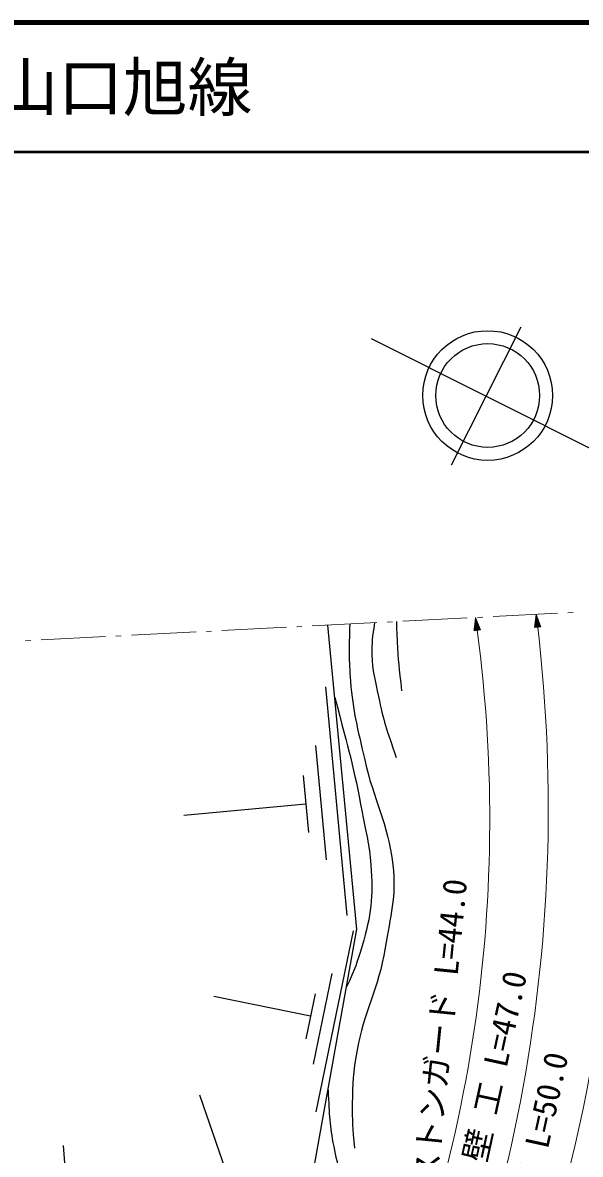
# Model space of a CAD drawing. Units: millimetres, scale not verified. Extents: x 40000 to 680000, y 20000 to 380000.
# Drawn here: x 248984 to 292108, y 292448 to 380000 of the extents above; entities that cross this region are included whole.
import ezdxf
from ezdxf.enums import TextEntityAlignment as Align

# ---------------------------------------------------------------- set-up
doc = ezdxf.new("R2010")
doc.units = ezdxf.units.MM
doc.header["$LTSCALE"] = 1000
for name, color, linetype, lineweight in [('M-BGD', 7, 'Continuous', 25), ('M-BGD-HTXT', 7, 'Continuous', 13), ('M-STR-HTXT', 7, 'Continuous', 13), ('M-TTL', 2, 'Continuous', 140), ('M-TTL-LINE', 7, 'Continuous', 50)]:
    doc.layers.add(name, color=color, linetype=linetype, lineweight=lineweight)
doc.layers.add('M-TTL-TXT', color=7, linetype='Continuous')
doc.styles.add('ＭＳ ゴシック', font='')
doc.styles.get('ＭＳ ゴシック').set_extended_font_data('MS Gothic')

msp = doc.modelspace()

# ---------------------------------------------------------------- linework, layer by layer
at = {"layer": 'M-BGD'}
for p, q in [((287511, 356436), (282114, 345776)), ((275938, 355558), (298277, 344335)), ((272405, 328609), (274056, 310931)), ((271639, 324079), (272465, 315240)), ((270667, 321759), (271080, 317340)), ((270874, 319550), (261445, 318669)), ((274542, 309736), (271655, 295749)), ((272888, 306432), (271444, 299438)), ((271594, 304876), (270872, 301379)), ((271233, 303127), (263774, 304667)), ((264692, 291203), (262695, 297031)), ((252505, 288509), (252141, 293124))]:
    msp.add_line(p, q, dxfattribs=at)
msp.add_lwpolyline([(241424, 272683), (246109, 286598), (260090, 287494), (271455, 291058), (274830, 309861), (272594, 333394)], dxfattribs=at)
for radius in [5016, 4013]:
    msp.add_circle((284944, 351154), radius, dxfattribs=at)
for points, knots in [([(276183, 333580), (276017, 332462), (275983, 332073), (275997, 331103), (276016, 329826), (276247, 329123), (276498, 327871), (276876, 325987), (277132, 325333), (277860, 323145)], [0, 0, 0, 0, 1, 1, 1, 2, 2, 2, 3, 3, 3, 3]), ([(277887, 333668), (277903, 332925), (277915, 332724), (277945, 332119), (278018, 330627), (278091, 330134), (278283, 328309)], [0, 0, 0, 0, 1, 1, 1, 2, 2, 2, 2]), ([(274285, 333482), (274202, 331433), (274210, 330782), (274337, 329059), (274512, 326686), (274889, 325384), (275405, 323060), (276125, 319818), (277220, 318146), (277606, 314847), (277899, 312340), (277406, 310906), (277013, 308413), (276507, 305195), (275372, 303578), (274812, 300369), (274543, 298826), (274490, 297939), (274475, 296372), (274463, 295021), (274496, 294530), (274643, 292919)], [0, 0, 0, 0, 1, 1, 1, 2, 2, 2, 3, 3, 3, 4, 4, 4, 5, 5, 5, 6, 6, 6, 7, 7, 7, 7]), ([(273125, 327799), (274224, 323580), (274588, 322420), (275235, 318911), (275527, 317329), (275789, 316452), (275913, 314847), (276102, 312393), (275934, 310942), (275235, 308582), (274858, 307308), (274688, 306790), (274029, 305402)], [0, 0, 0, 0, 1, 1, 1, 2, 2, 2, 3, 3, 3, 4, 4, 4, 4]), ([(272598, 297426), (272701, 295388), (272704, 294738), (273040, 293055), (273292, 291794), (273416, 291329), (273881, 289871)], [0, 0, 0, 0, 1, 1, 1, 2, 2, 2, 2])]:
    msp.add_open_spline(points, degree=3, knots=knots, dxfattribs=at)
at = {"layer": 'M-BGD-HTXT'}
for p, q in [((271380, 333331), (276373, 333589)), ((277172, 333631), (277571, 333651)), ((278370, 333693), (283364, 333950)), ((284162, 333992), (284562, 334012)), ((285361, 334054), (290354, 334312)), ((291153, 334353), (291553, 334374)), ((257398, 332609), (262392, 332867)), ((263190, 332908), (263590, 332929)), ((264389, 332970), (269382, 333228)), ((270181, 333269), (270581, 333290)), ((249209, 332186), (249609, 332207)), ((250408, 332248), (255401, 332506)), ((256200, 332547), (256599, 332568))]:
    msp.add_line(p, q, dxfattribs=at)
at = {"layer": 'M-STR-HTXT'}
for p, q in [((283992, 333983), (283886, 332958)), ((283950, 333573), (284035, 332979)), ((284084, 332986), (283971, 333778)), ((283992, 333983), (284381, 333028)), ((283992, 333983), (284134, 332993)), ((284183, 333000), (284070, 333792)), ((284148, 333601), (284233, 333007)), ((288686, 334225), (288563, 333202)), ((288662, 333215), (288612, 333611)), ((288637, 333816), (288712, 333221)), ((288761, 333227), (288661, 334021)), ((288686, 334225), (289059, 333265)), ((288686, 334225), (288811, 333233)), ((288861, 333240), (288761, 334033)), ((288835, 333841), (288910, 333246)), ((288960, 333252), (288910, 333649)), ((283886, 332958), (284381, 333028)), ((283907, 333163), (283936, 332965)), ((283985, 332972), (283929, 333368)), ((284282, 333014), (284226, 333410)), ((284303, 333219), (284332, 333021)), ((288563, 333202), (289059, 333265)), ((288588, 333407), (288613, 333208)), ((288984, 333457), (289010, 333258))]:
    msp.add_line(p, q, dxfattribs=at)
for centre, radius, start, end in [((181778, 318814), 112877, 320.49185, 7.42589), ((174548, 318348), 110556, 334.43772, 7.61174), ((169598, 319207), 120032, 331.52664, 6.71045)]:
    msp.add_arc(centre, radius, start, end, dxfattribs=at)
at = {"layer": 'M-TTL'}
msp.add_line((680000, 380000), (40000, 380000), dxfattribs=at)
at = {"layer": 'M-TTL-LINE'}
msp.add_line((40000, 370000), (680000, 370000), dxfattribs=at)

# ---------------------------------------------------------------- texts
at = {"layer": 'M-STR-HTXT', "style": 'ＭＳ ゴシック'}
for s, rotation, p in [('ストンガード L=44.0', 84.288, (282723, 301797)), ('擁 壁 工 L=47.0', 77.707, (286541, 297117)), ('側\u3000\u3000溝 L=50.0', 77.707, (289735, 290834))]:
    msp.add_text(s, height=1833, rotation=rotation, dxfattribs=at).set_placement(p, align=Align.BOTTOM_CENTER)
at = {"layer": 'M-TTL-TXT', "style": 'ＭＳ ゴシック'}
msp.add_text('主要地方道\u3000山口旭線', height=3666, dxfattribs=at).set_placement((216734, 375000), align=Align.MIDDLE_LEFT)

doc.saveas('drawing.dxf')
